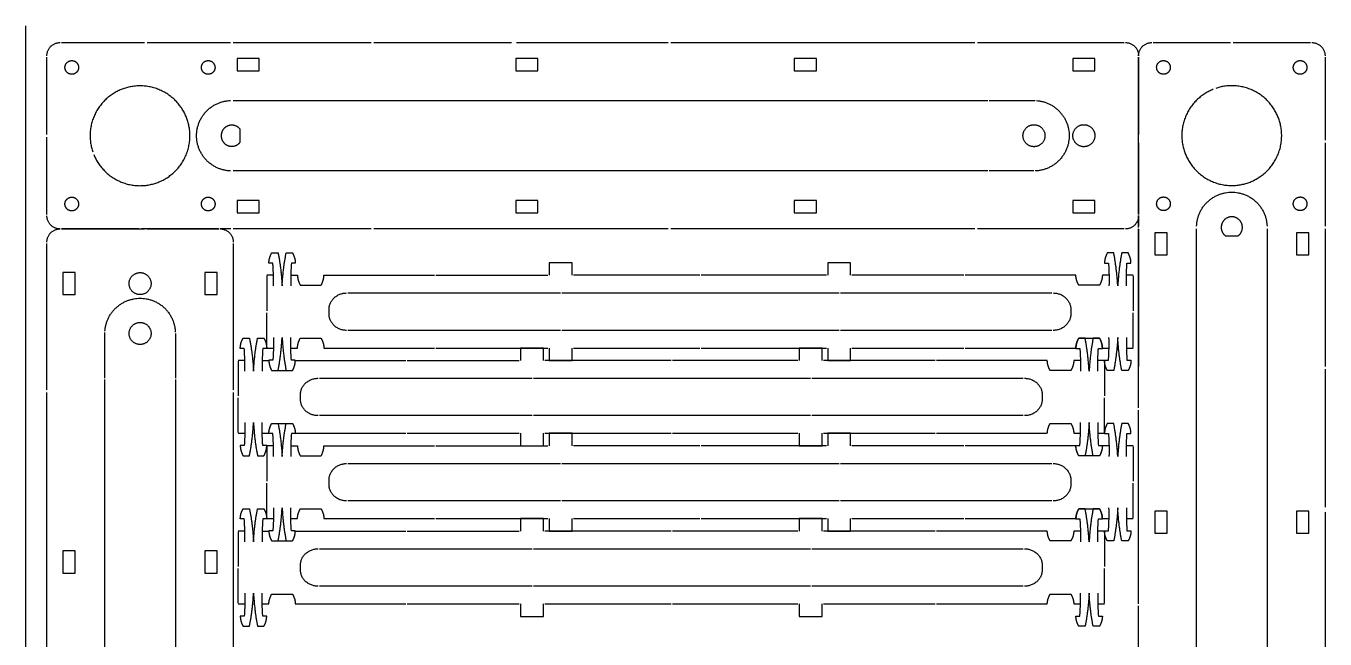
# Model space of a CAD drawing. Header units: millimetres. Extents: x 46 to 341, y 484 to 781.
# Drawn here: x 46.3 to 341, y 641.6 to 780.8 of the extents above; entities that cross this region are included whole.
import ezdxf

# ---------------------------------------------------------------- set-up
doc = ezdxf.new("R2010")
doc.units = ezdxf.units.MM
doc.layers.get('0').update_dxf_attribs({"linetype": 'CONTINUOUS'})

msp = doc.modelspace()

# ---------------------------------------------------------------- linework, layer by layer
for p, q in [((46.26, 484.43), (46.26, 780.76)), ((298.7, 754.83), (298.7, 773.7)), ((298.7, 773.7), (298.7, 756.15)), ((264.81, 763.85), (274.7, 763.85)), ((274.7, 763.85), (275.22, 763.85)), ((298.7, 735.05), (298.7, 737.75)), ((298.7, 737.75), (298.7, 735.3)), ((71.85, 734.7), (54.3, 734.7)), ((54.3, 734.7), (73.17, 734.7)), ((298.7, 694.05), (298.7, 734.75)), ((298.7, 734.75), (298.7, 703.45)), ((170.17, 727.01), (164.97, 727.01)), ((164.97, 727.01), (164.97, 724.16)), ((170.17, 724.16), (170.17, 727.01)), ((233.37, 727.01), (228.17, 727.01)), ((228.17, 727.01), (228.17, 724.16)), ((233.37, 724.16), (233.37, 727.01)), ((102.4, 724.16), (100.88, 724.16)), ((106.35, 724.16), (107.86, 724.16)), ((113.86, 724.16), (138.97, 724.16)), ((139.27, 724.16), (164.67, 724.16)), ((199.17, 724.16), (170.47, 724.16)), ((227.87, 724.16), (199.47, 724.16)), ((259.07, 724.16), (233.67, 724.16)), ((284.48, 724.16), (259.37, 724.16)), ((291.99, 724.16), (290.48, 724.16)), ((297.46, 724.16), (295.94, 724.16)), ((115.01, 715.43), (115.01, 716.38)), ((283.33, 716.38), (283.33, 715.43)), ((64.15, 710.7), (64.15, 711.22)), ((64.15, 700.81), (64.15, 710.7)), ((106.35, 707.66), (107.86, 707.66)), ((113.86, 707.66), (138.97, 707.66)), ((139.27, 707.66), (164.67, 707.66)), ((163.68, 707.66), (158.48, 707.66)), ((158.48, 707.66), (158.48, 704.8)), ((163.68, 704.8), (163.68, 707.66)), ((164.97, 707.66), (164.97, 704.8)), ((170.17, 704.8), (170.17, 707.66)), ((170.47, 707.66), (172.16, 707.66)), ((172.16, 707.66), (177.36, 707.66)), ((177.36, 707.66), (199.17, 707.66)), ((199.47, 707.66), (227.87, 707.66)), ((226.88, 707.66), (221.68, 707.66)), ((221.68, 707.66), (221.68, 704.8)), ((226.88, 704.8), (226.88, 707.66)), ((228.17, 707.66), (228.17, 704.8)), ((233.37, 704.8), (233.37, 707.66)), ((233.67, 707.66), (235.36, 707.66)), ((235.36, 707.66), (240.56, 707.66)), ((240.56, 707.66), (259.07, 707.66)), ((259.37, 707.66), (284.48, 707.66)), ((290.48, 707.66), (291.99, 707.66)), ((295.94, 707.66), (297.46, 707.66)), ((95.91, 704.8), (94.39, 704.8)), ((99.86, 704.8), (101.37, 704.8)), ((107.37, 704.8), (132.48, 704.8)), ((132.78, 704.8), (158.18, 704.8)), ((192.68, 704.8), (163.98, 704.8)), ((164.97, 704.8), (170.17, 704.8)), ((221.38, 704.8), (192.98, 704.8)), ((252.58, 704.8), (227.18, 704.8)), ((228.17, 704.8), (233.37, 704.8)), ((277.99, 704.8), (252.88, 704.8)), ((285.5, 704.8), (283.99, 704.8)), ((290.97, 704.8), (289.45, 704.8)), ((108.52, 696.08), (108.52, 697.02)), ((276.84, 697.02), (276.84, 696.08)), ((298.7, 649.61), (298.7, 693.57)), ((99.86, 688.3), (101.37, 688.3)), ((107.37, 688.3), (132.48, 688.3)), ((132.78, 688.3), (158.18, 688.3)), ((158.48, 688.3), (158.48, 685.44)), ((163.68, 685.44), (163.68, 688.3)), ((163.98, 688.3), (165.67, 688.3)), ((164.97, 688.3), (164.97, 685.44)), ((170.17, 688.3), (164.97, 688.3)), ((165.67, 688.3), (170.87, 688.3)), ((170.17, 685.44), (170.17, 688.3)), ((170.87, 688.3), (192.68, 688.3)), ((192.98, 688.3), (221.38, 688.3)), ((221.68, 688.3), (221.68, 685.44)), ((226.88, 685.44), (226.88, 688.3)), ((227.18, 688.3), (228.87, 688.3)), ((228.17, 688.3), (228.17, 685.44)), ((233.37, 688.3), (228.17, 688.3)), ((228.87, 688.3), (234.07, 688.3)), ((233.37, 685.44), (233.37, 688.3)), ((234.07, 688.3), (252.58, 688.3)), ((252.88, 688.3), (277.99, 688.3)), ((283.99, 688.3), (285.5, 688.3)), ((289.45, 688.3), (290.97, 688.3)), ((102.4, 685.44), (100.88, 685.44)), ((106.35, 685.44), (107.86, 685.44)), ((113.86, 685.44), (138.97, 685.44)), ((139.27, 685.44), (164.67, 685.44)), ((158.48, 685.44), (163.68, 685.44)), ((199.17, 685.44), (170.47, 685.44)), ((227.87, 685.44), (199.47, 685.44)), ((221.68, 685.44), (226.88, 685.44)), ((259.07, 685.44), (233.67, 685.44)), ((284.48, 685.44), (259.37, 685.44)), ((291.99, 685.44), (290.48, 685.44)), ((297.46, 685.44), (295.94, 685.44)), ((115.01, 676.72), (115.01, 677.66)), ((283.33, 677.66), (283.33, 676.72)), ((106.35, 668.94), (107.86, 668.94)), ((113.86, 668.94), (138.97, 668.94)), ((139.27, 668.94), (164.67, 668.94)), ((158.48, 668.94), (158.48, 666.08)), ((163.68, 668.94), (158.48, 668.94)), ((163.68, 666.08), (163.68, 668.94)), ((164.97, 668.94), (164.97, 666.08)), ((170.17, 666.08), (170.17, 668.94)), ((170.47, 668.94), (172.16, 668.94)), ((172.16, 668.94), (177.36, 668.94)), ((177.36, 668.94), (199.17, 668.94)), ((199.47, 668.94), (227.87, 668.94)), ((221.68, 668.94), (221.68, 666.08)), ((226.88, 668.94), (221.68, 668.94)), ((226.88, 666.08), (226.88, 668.94)), ((228.17, 668.94), (228.17, 666.08)), ((233.37, 666.08), (233.37, 668.94)), ((233.67, 668.94), (235.36, 668.94)), ((235.36, 668.94), (240.56, 668.94)), ((240.56, 668.94), (259.07, 668.94)), ((259.37, 668.94), (284.48, 668.94)), ((290.48, 668.94), (291.99, 668.94)), ((295.94, 668.94), (297.46, 668.94)), ((95.91, 666.08), (94.39, 666.08)), ((99.86, 666.08), (101.37, 666.08)), ((107.37, 666.08), (132.48, 666.08)), ((132.78, 666.08), (158.18, 666.08)), ((192.68, 666.08), (163.98, 666.08)), ((164.97, 666.08), (170.17, 666.08)), ((221.38, 666.08), (192.98, 666.08)), ((252.58, 666.08), (227.18, 666.08)), ((228.17, 666.08), (233.37, 666.08)), ((277.99, 666.08), (252.88, 666.08)), ((285.5, 666.08), (283.99, 666.08)), ((290.97, 666.08), (289.45, 666.08)), ((108.52, 657.36), (108.52, 658.31)), ((276.84, 658.31), (276.84, 657.36)), ((99.86, 649.58), (101.37, 649.58)), ((107.37, 649.58), (132.48, 649.58)), ((132.78, 649.58), (158.18, 649.58)), ((158.48, 649.58), (158.48, 646.73)), ((163.68, 646.73), (163.68, 649.58)), ((163.98, 649.58), (165.67, 649.58)), ((165.67, 649.58), (170.87, 649.58)), ((170.87, 649.58), (192.68, 649.58)), ((192.98, 649.58), (221.38, 649.58)), ((221.68, 649.58), (221.68, 646.73)), ((226.88, 646.73), (226.88, 649.58)), ((227.18, 649.58), (228.87, 649.58)), ((228.87, 649.58), (234.07, 649.58)), ((234.07, 649.58), (252.58, 649.58)), ((252.88, 649.58), (277.99, 649.58)), ((283.99, 649.58), (285.5, 649.58)), ((289.45, 649.58), (290.97, 649.58)), ((158.48, 646.73), (163.68, 646.73)), ((221.68, 646.73), (226.88, 646.73))]:
    msp.add_line(p, q)
for points in [[(94.19, 773.35), (94.19, 770.55), (99.19, 770.55), (99.19, 773.35)], [(162.39, 773.35), (157.39, 773.35), (157.39, 770.55), (162.39, 770.55)], [(225.59, 770.55), (225.59, 773.35), (220.59, 773.35), (220.59, 770.55)], [(283.78, 770.55), (288.78, 770.55), (288.78, 773.35), (283.78, 773.35)], [(99.19, 741.15), (94.19, 741.15), (94.19, 738.35), (99.19, 738.35)], [(157.39, 741.15), (157.39, 738.35), (162.39, 738.35), (162.39, 741.15)], [(220.59, 741.15), (220.59, 738.35), (225.59, 738.35), (225.59, 741.15)], [(283.78, 741.15), (283.78, 738.35), (288.78, 738.35), (288.78, 741.15)], [(302.35, 733.81), (302.35, 728.81), (305.15, 728.81), (305.15, 733.81)], [(337.35, 733.81), (334.55, 733.81), (334.55, 728.81), (337.35, 728.81)], [(54.65, 724.78), (54.65, 719.78), (57.45, 719.78), (57.45, 724.78)], [(89.65, 719.78), (89.65, 724.78), (86.85, 724.78), (86.85, 719.78)], [(302.35, 670.61), (302.35, 665.61), (305.15, 665.61), (305.15, 670.61)], [(334.55, 665.61), (337.35, 665.61), (337.35, 670.61), (334.55, 670.61)], [(57.45, 656.59), (57.45, 661.59), (54.65, 661.59), (54.65, 656.59)], [(86.85, 661.59), (86.85, 656.59), (89.65, 656.59), (89.65, 661.59)]]:
    msp.add_lwpolyline(points, close=True)
for points, weights in [([(51, 774), (51, 777), (54, 777)], [1, 0.707106781187, 1]), ([(295.7, 777), (298.7, 777), (298.7, 774)], [1, 0.707106781187, 1]), ([(298.7, 774), (298.7, 777), (301.7, 777)], [1, 0.707106781187, 1]), ([(338, 777), (341, 777), (341, 774)], [1, 0.707106781187, 1]), ([(54, 734.7), (51, 734.7), (51, 737.7)], [1, 0.707106781187, 1]), ([(298.7, 737.63), (298.63, 734.7), (295.7, 734.7)], [0.990991185643, 0.711682678008, 1]), ([(51, 731.7), (51, 734.7), (54, 734.7)], [1, 0.707106781187, 1]), ([(90.37, 734.7), (93.3, 734.63), (93.3, 731.7)], [0.990991185643, 0.711682678008, 1]), ([(115.01, 716.38), (115.01, 720.15), (119.01, 720.15)], [1, 0.707106781187, 1]), ([(279.33, 720.15), (283.33, 720.15), (283.33, 716.38)], [1, 0.707106781187, 1]), ([(119.01, 711.66), (115.01, 711.66), (115.01, 715.43)], [1, 0.707106781187, 1]), ([(283.33, 715.43), (283.33, 711.66), (279.33, 711.66)], [1, 0.707106781187, 1]), ([(108.52, 697.02), (108.52, 700.79), (112.52, 700.79)], [1, 0.707106781187, 1]), ([(272.84, 700.79), (276.84, 700.79), (276.84, 697.02)], [1, 0.707106781187, 1]), ([(112.52, 692.31), (108.52, 692.31), (108.52, 696.08)], [1, 0.707106781187, 1]), ([(276.84, 696.08), (276.84, 692.31), (272.84, 692.31)], [1, 0.707106781187, 1]), ([(115.01, 677.66), (115.01, 681.43), (119.01, 681.43)], [1, 0.707106781187, 1]), ([(279.33, 681.43), (283.33, 681.43), (283.33, 677.66)], [1, 0.707106781187, 1]), ([(119.01, 672.95), (115.01, 672.95), (115.01, 676.72)], [1, 0.707106781187, 1]), ([(283.33, 676.72), (283.33, 672.95), (279.33, 672.95)], [1, 0.707106781187, 1]), ([(108.52, 658.31), (108.52, 662.08), (112.52, 662.08)], [1, 0.707106781187, 1]), ([(272.84, 662.08), (276.84, 662.08), (276.84, 658.31)], [1, 0.707106781187, 1]), ([(112.52, 653.59), (108.52, 653.59), (108.52, 657.36)], [1, 0.707106781187, 1]), ([(276.84, 657.36), (276.84, 653.59), (272.84, 653.59)], [1, 0.707106781187, 1])]:
    msp.add_rational_spline(points, weights, degree=2)
for points in [[(54.3, 777), (63.73, 777), (73.17, 777)], [(73.77, 777), (83.21, 777), (92.65, 777)], [(93.25, 777), (108.9, 777), (124.55, 777)], [(125.15, 777), (140.8, 777), (156.45, 777)], [(157.57, 777), (174.78, 777), (192, 777)], [(192.6, 777), (227.07, 777), (261.54, 777)], [(262.14, 777), (278.77, 777), (295.4, 777)], [(302, 777), (310.78, 777), (319.55, 777)], [(320.15, 777), (328.93, 777), (337.7, 777)], [(51, 756.15), (51, 764.93), (51, 773.7)], [(341, 773.7), (341, 764.27), (341, 754.83)], [(93.25, 763.85), (178.88, 763.85), (264.51, 763.85)], [(51, 738), (51, 746.78), (51, 755.55)], [(94.85, 754.38), (94.85, 755.85), (94.85, 757.32)], [(298.7, 738.05), (298.7, 746.8), (298.7, 755.55)], [(298.7, 754.23), (298.7, 746.11), (298.7, 738)], [(341, 754.23), (341, 744.79), (341, 735.35)], [(264.51, 747.85), (178.88, 747.85), (93.25, 747.85)], [(274.96, 747.85), (269.89, 747.85), (264.81, 747.85)], [(89.95, 734.7), (81.2, 734.7), (72.45, 734.7)], [(73.77, 734.7), (81.89, 734.7), (90, 734.7)], [(92.7, 734.7), (91.48, 734.7), (90.25, 734.7)], [(124.55, 734.7), (108.9, 734.7), (93.25, 734.7)], [(192, 734.7), (158.57, 734.7), (125.15, 734.7)], [(261.54, 734.7), (227.07, 734.7), (192.6, 734.7)], [(295.4, 734.7), (278.77, 734.7), (262.14, 734.7)], [(311.85, 563.49), (311.85, 649.12), (311.85, 734.75)], [(327.85, 734.75), (327.85, 649.12), (327.85, 563.49)], [(341, 734.75), (341, 719.1), (341, 703.45)], [(51, 698.14), (51, 714.77), (51, 731.4)], [(93.3, 731.4), (93.3, 714.77), (93.3, 698.14)], [(318.38, 733.15), (319.85, 733.15), (321.32, 733.15)], [(101.37, 726.93), (101.37, 728.08), (102, 729.23)], [(102, 729.23), (102.42, 729.23), (103.46, 729.23)], [(103.46, 729.23), (104.14, 725.85), (104.37, 721.74)], [(104.37, 721.74), (104.6, 725.85), (105.29, 729.23)], [(105.29, 729.23), (106.33, 729.23), (106.74, 729.23)], [(106.74, 729.23), (107.37, 728.08), (107.37, 726.93)], [(291.6, 729.23), (290.97, 728.08), (290.97, 726.93)], [(293.05, 729.23), (292.01, 729.23), (291.6, 729.23)], [(293.97, 721.74), (293.74, 725.85), (293.05, 729.23)], [(294.88, 729.23), (294.2, 725.85), (293.97, 721.74)], [(296.34, 729.23), (295.92, 729.23), (294.88, 729.23)], [(296.97, 726.93), (296.97, 728.08), (296.34, 729.23)], [(102.27, 726.93), (101.67, 726.93), (101.37, 726.93)], [(102.38, 721.74), (102.46, 724.5), (102.27, 726.93)], [(106.48, 726.93), (106.28, 724.5), (106.36, 721.74)], [(107.37, 726.93), (107.07, 726.93), (106.48, 726.93)], [(290.97, 726.93), (291.27, 726.93), (291.86, 726.93)], [(291.86, 726.93), (292.06, 724.5), (291.98, 721.74)], [(295.96, 721.74), (295.88, 724.5), (296.07, 726.93)], [(296.07, 726.93), (296.67, 726.93), (296.97, 726.93)], [(100.88, 724.01), (100.88, 720.07), (100.88, 716.13)], [(107.86, 724.16), (107.88, 723.05), (108.49, 721.94)], [(113.23, 721.94), (113.84, 723.05), (113.86, 724.16)], [(285.11, 721.94), (284.5, 723.05), (284.48, 724.16)], [(290.48, 724.16), (290.46, 723.05), (289.85, 721.94)], [(297.46, 724.01), (297.46, 720.07), (297.46, 716.13)], [(108.49, 721.94), (108.91, 721.94), (113.23, 721.94)], [(119.31, 720.15), (143.44, 720.15), (167.57, 720.15)], [(167.87, 720.15), (199.32, 720.15), (230.77, 720.15)], [(231.07, 720.15), (255.05, 720.15), (279.03, 720.15)], [(289.85, 721.94), (289.43, 721.94), (285.11, 721.94)], [(100.88, 707.81), (100.88, 711.75), (100.88, 715.68)], [(297.46, 707.81), (297.46, 711.75), (297.46, 715.68)], [(80.15, 710.96), (80.15, 705.89), (80.15, 700.81)], [(167.57, 711.66), (143.44, 711.66), (119.31, 711.66)], [(230.77, 711.66), (199.32, 711.66), (167.87, 711.66)], [(279.03, 711.66), (255.05, 711.66), (231.07, 711.66)], [(94.88, 707.58), (94.88, 708.73), (95.51, 709.87)], [(95.78, 707.58), (95.18, 707.58), (94.88, 707.58)], [(95.51, 709.87), (95.93, 709.87), (96.97, 709.87)], [(95.89, 702.38), (95.97, 705.15), (95.78, 707.58)], [(96.97, 709.87), (97.65, 706.49), (97.88, 702.38)], [(97.88, 702.38), (98.11, 706.49), (98.8, 709.87)], [(98.8, 709.87), (99.84, 709.87), (100.25, 709.87)], [(99.99, 707.58), (99.79, 705.15), (99.87, 702.38)], [(100.88, 707.58), (100.58, 707.58), (99.99, 707.58)], [(100.25, 709.87), (100.88, 708.73), (100.88, 707.58)], [(100.88, 707.66), (101.74, 707.66), (102.35, 707.66)], [(102.38, 710.07), (102.46, 707.31), (102.27, 704.88)], [(103.46, 702.58), (104.14, 705.96), (104.37, 710.07)], [(104.37, 710.07), (104.6, 705.96), (105.29, 702.58)], [(106.48, 704.88), (106.28, 707.31), (106.36, 710.07)], [(107.86, 707.66), (107.88, 708.77), (108.49, 709.87)], [(108.49, 709.87), (108.91, 709.87), (113.23, 709.87)], [(113.23, 709.87), (113.84, 708.77), (113.86, 707.66)], [(285.11, 709.87), (284.48, 708.73), (284.48, 707.58)], [(284.48, 707.66), (284.5, 708.77), (285.11, 709.87)], [(284.48, 707.58), (284.78, 707.58), (285.37, 707.58)], [(286.56, 709.87), (285.52, 709.87), (285.11, 709.87)], [(285.11, 709.87), (289.43, 709.87), (289.85, 709.87)], [(285.37, 707.58), (285.57, 705.15), (285.49, 702.38)], [(287.48, 702.38), (287.25, 706.49), (286.56, 709.87)], [(288.39, 709.87), (287.71, 706.49), (287.48, 702.38)], [(289.85, 709.87), (289.43, 709.87), (288.39, 709.87)], [(289.47, 702.38), (289.39, 705.15), (289.58, 707.58)], [(289.58, 707.58), (290.18, 707.58), (290.48, 707.58)], [(290.48, 707.58), (290.48, 708.73), (289.85, 709.87)], [(289.85, 709.87), (290.46, 708.77), (290.48, 707.66)], [(291.86, 704.88), (292.06, 707.31), (291.98, 710.07)], [(293.97, 710.07), (293.74, 705.96), (293.05, 702.58)], [(294.88, 702.58), (294.2, 705.96), (293.97, 710.07)], [(295.96, 710.07), (295.88, 707.31), (296.07, 704.88)], [(94.39, 704.65), (94.39, 700.71), (94.39, 696.77)], [(102.27, 704.88), (101.67, 704.88), (101.37, 704.88)], [(101.37, 704.88), (101.37, 703.73), (102, 702.58)], [(101.37, 704.8), (101.39, 703.69), (102, 702.58)], [(107.37, 704.88), (107.07, 704.88), (106.48, 704.88)], [(106.74, 702.58), (107.37, 703.73), (107.37, 704.88)], [(106.74, 702.58), (107.35, 703.69), (107.37, 704.8)], [(278.62, 702.58), (278.01, 703.69), (277.99, 704.8)], [(283.99, 704.8), (283.97, 703.69), (283.36, 702.58)], [(291.6, 702.58), (290.97, 703.73), (290.97, 704.88)], [(290.97, 704.88), (291.27, 704.88), (291.86, 704.88)], [(290.97, 704.65), (290.97, 700.71), (290.97, 696.77)], [(296.07, 704.88), (296.67, 704.88), (296.97, 704.88)], [(296.97, 704.88), (296.97, 703.73), (296.34, 702.58)], [(102, 702.58), (102.42, 702.58), (106.74, 702.58)], [(102, 702.58), (102.42, 702.58), (103.46, 702.58)], [(105.29, 702.58), (106.33, 702.58), (106.74, 702.58)], [(283.36, 702.58), (282.94, 702.58), (278.62, 702.58)], [(293.05, 702.58), (292.01, 702.58), (291.6, 702.58)], [(296.34, 702.58), (295.92, 702.58), (294.88, 702.58)], [(341, 702.85), (341, 687.2), (341, 671.55)], [(64.15, 529.25), (64.15, 614.88), (64.15, 700.51)], [(80.15, 700.51), (80.15, 614.88), (80.15, 529.25)], [(112.82, 700.79), (136.95, 700.79), (161.08, 700.79)], [(161.38, 700.79), (192.83, 700.79), (224.28, 700.79)], [(224.58, 700.79), (248.56, 700.79), (272.54, 700.79)], [(51, 628.6), (51, 663.07), (51, 697.54)], [(93.3, 697.54), (93.3, 663.07), (93.3, 628.6)], [(94.39, 688.45), (94.39, 692.39), (94.39, 696.33)], [(290.97, 688.45), (290.97, 692.39), (290.97, 696.33)], [(95.89, 690.72), (95.97, 687.95), (95.78, 685.52)], [(96.97, 683.22), (97.65, 686.61), (97.88, 690.72)], [(97.88, 690.72), (98.11, 686.61), (98.8, 683.22)], [(99.99, 685.52), (99.79, 687.95), (99.87, 690.72)], [(101.37, 688.3), (101.39, 689.41), (102, 690.52)], [(101.37, 688.22), (101.37, 689.37), (102, 690.52)], [(102, 690.52), (102.42, 690.52), (106.74, 690.52)], [(102, 690.52), (102.42, 690.52), (103.46, 690.52)], [(103.46, 690.52), (104.14, 687.14), (104.37, 683.02)], [(104.37, 683.02), (104.6, 687.14), (105.29, 690.52)], [(105.29, 690.52), (106.33, 690.52), (106.74, 690.52)], [(106.74, 690.52), (107.35, 689.41), (107.37, 688.3)], [(106.74, 690.52), (107.37, 689.37), (107.37, 688.22)], [(161.08, 692.31), (136.95, 692.31), (112.82, 692.31)], [(224.28, 692.31), (192.83, 692.31), (161.38, 692.31)], [(272.54, 692.31), (248.56, 692.31), (224.58, 692.31)], [(277.99, 688.3), (278.01, 689.41), (278.62, 690.52)], [(278.62, 690.52), (282.94, 690.52), (283.36, 690.52)], [(283.36, 690.52), (283.97, 689.41), (283.99, 688.3)], [(285.37, 685.52), (285.57, 687.95), (285.49, 690.72)], [(287.48, 690.72), (287.25, 686.61), (286.56, 683.22)], [(288.39, 683.22), (287.71, 686.61), (287.48, 690.72)], [(289.47, 690.72), (289.39, 687.95), (289.58, 685.52)], [(291.6, 690.52), (290.97, 689.37), (290.97, 688.22)], [(293.05, 690.52), (292.01, 690.52), (291.6, 690.52)], [(293.97, 683.02), (293.74, 687.14), (293.05, 690.52)], [(294.88, 690.52), (294.2, 687.14), (293.97, 683.02)], [(296.34, 690.52), (295.92, 690.52), (294.88, 690.52)], [(296.97, 688.22), (296.97, 689.37), (296.34, 690.52)], [(94.39, 688.3), (95.25, 688.3), (95.86, 688.3)], [(102.27, 688.22), (101.67, 688.22), (101.37, 688.22)], [(102.38, 683.02), (102.46, 685.79), (102.27, 688.22)], [(106.48, 688.22), (106.28, 685.79), (106.36, 683.02)], [(107.37, 688.22), (107.07, 688.22), (106.48, 688.22)], [(290.97, 688.22), (291.27, 688.22), (291.86, 688.22)], [(291.86, 688.22), (292.06, 685.79), (291.98, 683.02)], [(295.96, 683.02), (295.88, 685.79), (296.07, 688.22)], [(296.07, 688.22), (296.67, 688.22), (296.97, 688.22)], [(95.78, 685.52), (95.18, 685.52), (94.88, 685.52)], [(94.88, 685.52), (94.88, 684.37), (95.51, 683.22)], [(100.88, 685.52), (100.58, 685.52), (99.99, 685.52)], [(100.25, 683.22), (100.88, 684.37), (100.88, 685.52)], [(100.88, 685.29), (100.88, 681.35), (100.88, 677.41)], [(107.86, 685.44), (107.88, 684.33), (108.49, 683.22)], [(113.23, 683.22), (113.84, 684.33), (113.86, 685.44)], [(285.11, 683.22), (284.48, 684.37), (284.48, 685.52)], [(284.48, 685.52), (284.78, 685.52), (285.37, 685.52)], [(285.11, 683.22), (284.5, 684.33), (284.48, 685.44)], [(289.58, 685.52), (290.18, 685.52), (290.48, 685.52)], [(290.48, 685.52), (290.48, 684.37), (289.85, 683.22)], [(290.48, 685.44), (290.46, 684.33), (289.85, 683.22)], [(297.46, 685.29), (297.46, 681.35), (297.46, 677.41)], [(95.51, 683.22), (95.93, 683.22), (96.97, 683.22)], [(98.8, 683.22), (99.84, 683.22), (100.25, 683.22)], [(108.49, 683.22), (108.91, 683.22), (113.23, 683.22)], [(119.31, 681.43), (143.44, 681.43), (167.57, 681.43)], [(167.87, 681.43), (199.32, 681.43), (230.77, 681.43)], [(231.07, 681.43), (255.05, 681.43), (279.03, 681.43)], [(286.56, 683.22), (285.52, 683.22), (285.11, 683.22)], [(289.85, 683.22), (289.43, 683.22), (285.11, 683.22)], [(289.85, 683.22), (289.43, 683.22), (288.39, 683.22)], [(100.88, 669.09), (100.88, 673.03), (100.88, 676.97)], [(297.46, 669.09), (297.46, 673.03), (297.46, 676.97)], [(167.57, 672.95), (143.44, 672.95), (119.31, 672.95)], [(230.77, 672.95), (199.32, 672.95), (167.87, 672.95)], [(279.03, 672.95), (255.05, 672.95), (231.07, 672.95)], [(94.88, 668.86), (94.88, 670.01), (95.51, 671.16)], [(95.51, 671.16), (95.93, 671.16), (96.97, 671.16)], [(96.97, 671.16), (97.65, 667.78), (97.88, 663.67)], [(97.88, 663.67), (98.11, 667.78), (98.8, 671.16)], [(98.8, 671.16), (99.84, 671.16), (100.25, 671.16)], [(100.25, 671.16), (100.88, 670.01), (100.88, 668.86)], [(102.38, 671.36), (102.46, 668.6), (102.27, 666.16)], [(103.46, 663.87), (104.14, 667.25), (104.37, 671.36)], [(104.37, 671.36), (104.6, 667.25), (105.29, 663.87)], [(106.48, 666.16), (106.28, 668.6), (106.36, 671.36)], [(107.86, 668.94), (107.88, 670.05), (108.49, 671.16)], [(108.49, 671.16), (108.91, 671.16), (113.23, 671.16)], [(113.23, 671.16), (113.84, 670.05), (113.86, 668.94)], [(285.11, 671.16), (284.48, 670.01), (284.48, 668.86)], [(284.48, 668.94), (284.5, 670.05), (285.11, 671.16)], [(286.56, 671.16), (285.52, 671.16), (285.11, 671.16)], [(285.11, 671.16), (289.43, 671.16), (289.85, 671.16)], [(287.48, 663.67), (287.25, 667.78), (286.56, 671.16)], [(288.39, 671.16), (287.71, 667.78), (287.48, 663.67)], [(289.85, 671.16), (289.43, 671.16), (288.39, 671.16)], [(290.48, 668.86), (290.48, 670.01), (289.85, 671.16)], [(289.85, 671.16), (290.46, 670.05), (290.48, 668.94)], [(291.86, 666.16), (292.06, 668.6), (291.98, 671.36)], [(293.97, 671.36), (293.74, 667.25), (293.05, 663.87)], [(294.88, 663.87), (294.2, 667.25), (293.97, 671.36)], [(295.96, 671.36), (295.88, 668.6), (296.07, 666.16)], [(341, 670.43), (341, 653.22), (341, 636)], [(95.78, 668.86), (95.18, 668.86), (94.88, 668.86)], [(95.89, 663.67), (95.97, 666.43), (95.78, 668.86)], [(99.99, 668.86), (99.79, 666.43), (99.87, 663.67)], [(100.88, 668.86), (100.58, 668.86), (99.99, 668.86)], [(100.88, 668.94), (101.74, 668.94), (102.35, 668.94)], [(102.27, 666.16), (101.67, 666.16), (101.37, 666.16)], [(101.37, 666.16), (101.37, 665.02), (102, 663.87)], [(107.37, 666.16), (107.07, 666.16), (106.48, 666.16)], [(106.74, 663.87), (107.37, 665.02), (107.37, 666.16)], [(284.48, 668.86), (284.78, 668.86), (285.37, 668.86)], [(285.37, 668.86), (285.57, 666.43), (285.49, 663.67)], [(289.47, 663.67), (289.39, 666.43), (289.58, 668.86)], [(289.58, 668.86), (290.18, 668.86), (290.48, 668.86)], [(290.97, 666.16), (291.27, 666.16), (291.86, 666.16)], [(291.6, 663.87), (290.97, 665.02), (290.97, 666.16)], [(296.07, 666.16), (296.67, 666.16), (296.97, 666.16)], [(296.97, 666.16), (296.97, 665.02), (296.34, 663.87)], [(94.39, 665.93), (94.39, 662), (94.39, 658.06)], [(101.37, 666.08), (101.39, 664.98), (102, 663.87)], [(102, 663.87), (102.42, 663.87), (103.46, 663.87)], [(102, 663.87), (102.42, 663.87), (106.74, 663.87)], [(105.29, 663.87), (106.33, 663.87), (106.74, 663.87)], [(106.74, 663.87), (107.35, 664.98), (107.37, 666.08)], [(278.62, 663.87), (278.01, 664.98), (277.99, 666.08)], [(283.36, 663.87), (282.94, 663.87), (278.62, 663.87)], [(283.99, 666.08), (283.97, 664.98), (283.36, 663.87)], [(290.97, 665.93), (290.97, 662), (290.97, 658.06)], [(293.05, 663.87), (292.01, 663.87), (291.6, 663.87)], [(296.34, 663.87), (295.92, 663.87), (294.88, 663.87)], [(112.82, 662.08), (136.95, 662.08), (161.08, 662.08)], [(161.38, 662.08), (192.83, 662.08), (224.28, 662.08)], [(224.58, 662.08), (248.56, 662.08), (272.54, 662.08)], [(94.39, 649.73), (94.39, 653.67), (94.39, 657.61)], [(290.97, 649.73), (290.97, 653.67), (290.97, 657.61)], [(95.89, 652), (95.97, 649.24), (95.78, 646.81)], [(96.97, 644.51), (97.65, 647.89), (97.88, 652)], [(97.88, 652), (98.11, 647.89), (98.8, 644.51)], [(99.99, 646.81), (99.79, 649.24), (99.87, 652)], [(101.37, 649.58), (101.39, 650.69), (102, 651.8)], [(102, 651.8), (102.42, 651.8), (106.74, 651.8)], [(106.74, 651.8), (107.35, 650.69), (107.37, 649.58)], [(161.08, 653.59), (136.95, 653.59), (112.82, 653.59)], [(224.28, 653.59), (192.83, 653.59), (161.38, 653.59)], [(272.54, 653.59), (248.56, 653.59), (224.58, 653.59)], [(277.99, 649.58), (278.01, 650.69), (278.62, 651.8)], [(278.62, 651.8), (282.94, 651.8), (283.36, 651.8)], [(283.36, 651.8), (283.97, 650.69), (283.99, 649.58)], [(285.37, 646.81), (285.57, 649.24), (285.49, 652)], [(287.48, 652), (287.25, 647.89), (286.56, 644.51)], [(288.39, 644.51), (287.71, 647.89), (287.48, 652)], [(289.47, 652), (289.39, 649.24), (289.58, 646.81)], [(94.39, 649.58), (95.25, 649.58), (95.86, 649.58)], [(298.7, 629.47), (298.7, 639.3), (298.7, 649.13)], [(95.78, 646.81), (95.18, 646.81), (94.88, 646.81)], [(94.88, 646.81), (94.88, 645.66), (95.51, 644.51)], [(100.88, 646.81), (100.58, 646.81), (99.99, 646.81)], [(100.25, 644.51), (100.88, 645.66), (100.88, 646.81)], [(285.11, 644.51), (284.48, 645.66), (284.48, 646.81)], [(284.48, 646.81), (284.78, 646.81), (285.37, 646.81)], [(289.58, 646.81), (290.18, 646.81), (290.48, 646.81)], [(290.48, 646.81), (290.48, 645.66), (289.85, 644.51)], [(95.51, 644.51), (95.93, 644.51), (96.97, 644.51)], [(98.8, 644.51), (99.84, 644.51), (100.25, 644.51)], [(286.56, 644.51), (285.52, 644.51), (285.11, 644.51)], [(289.85, 644.51), (289.43, 644.51), (288.39, 644.51)]]:
    msp.add_open_spline(points, degree=2)
for points, weights, knots in [([(55.85, 772.68), (54.52, 771.89), (55.31, 770.56), (56.1, 769.22), (57.44, 770.02), (58.77, 770.81), (57.98, 772.14), (57.19, 773.48), (55.85, 772.68)], [1, 0.707106781187, 1, 0.707106781187, 1, 0.707106781187, 1, 0.707106781187, 1], [0, 0, 0, 2.435763, 2.435763, 4.871526, 4.871526, 7.307288, 7.307288, 9.743051, 9.743051, 9.743051]), ([(87.35, 769.82), (88.87, 769.57), (89.13, 771.09), (89.39, 772.62), (87.86, 772.88), (86.33, 773.13), (86.08, 771.61), (85.82, 770.08), (87.35, 769.82)], [1, 0.707106781187, 1, 0.707106781187, 1, 0.707106781187, 1, 0.707106781187, 1], [0, 0, 0, 2.43391, 2.43391, 4.867819, 4.867819, 7.301729, 7.301729, 9.735639, 9.735639, 9.735639]), ([(305.64, 770.49), (306.5, 771.78), (305.22, 772.64), (303.93, 773.51), (303.06, 772.23), (302.2, 770.94), (303.48, 770.07), (304.77, 769.21), (305.64, 770.49)], [1, 0.707106781187, 1, 0.707106781187, 1, 0.707106781187, 1, 0.707106781187, 1], [0, 0, 0, 2.435386, 2.435386, 4.870772, 4.870772, 7.306159, 7.306159, 9.741545, 9.741545, 9.741545]), ([(336.68, 772.15), (335.89, 773.48), (334.56, 772.69), (333.22, 771.9), (334.02, 770.56), (334.81, 769.23), (336.14, 770.02), (337.48, 770.81), (336.68, 772.15)], [1, 0.707106781187, 1, 0.707106781187, 1, 0.707106781187, 1, 0.707106781187, 1], [0, 0, 0, 2.435763, 2.435763, 4.871526, 4.871526, 7.307288, 7.307288, 9.743051, 9.743051, 9.743051]), ([(61.62, 751.62), (65.78, 741.25), (76.2, 745.27), (86.63, 749.3), (82.75, 759.78), (78.86, 770.26), (68.33, 766.51), (57.8, 762.77), (61.41, 752.19)], [1, 0.711773657871, 1, 0.711773657871, 1, 0.711773657871, 1, 0.711773657871, 1], [0.3, 0.3, 0.3, 17.940834, 17.940834, 35.581669, 35.581669, 53.222503, 53.222503, 70.863338, 70.863338, 70.863338]), ([(315.62, 766.38), (305.25, 762.22), (309.27, 751.8), (313.3, 741.37), (323.78, 745.25), (334.26, 749.14), (330.51, 759.67), (326.77, 770.2), (316.19, 766.59)], [1, 0.711773657871, 1, 0.711773657871, 1, 0.711773657871, 1, 0.711773657871, 1], [0.3, 0.3, 0.3, 17.940834, 17.940834, 35.581669, 35.581669, 53.222503, 53.222503, 70.863338, 70.863338, 70.863338]), ([(92.65, 747.86), (84.96, 748.14), (84.96, 755.85), (84.96, 763.56), (92.65, 763.84)], [0.98497302359, 0.714823582475, 1, 0.714823587436, 0.984973014192], [207.698267, 207.698267, 207.698267, 219.933553, 219.933553, 232.16884, 232.16884, 232.16884]), ([(275.52, 763.83), (282.95, 763.31), (282.95, 755.85), (282.95, 748.14), (275.26, 747.86)], [0.9727726981, 0.721419884774, 1, 0.714823587431, 0.984973014192], [415.348459, 415.348459, 415.348459, 427.300736, 427.300736, 439.536023, 439.536023, 439.536023]), ([(94.85, 757.32), (93.8, 758.68), (92.17, 758.12), (90.55, 757.57), (90.55, 755.85), (90.55, 754.13), (92.17, 753.58), (93.8, 753.02), (94.85, 754.38)], [1, 0.813249227542, 1, 0.813249227542, 1, 0.813249227542, 1, 0.813249227542, 1], [15.386364, 15.386364, 15.386364, 18.490644, 18.490644, 21.594923, 21.594923, 24.699203, 24.699203, 27.803483, 27.803483, 27.803483]), ([(274.83, 758.34), (272.34, 758.22), (272.47, 755.72), (272.6, 753.23), (275.09, 753.36), (277.59, 753.48), (277.46, 755.98), (277.33, 758.47), (274.83, 758.34)], [1, 0.707106781187, 1, 0.707106781187, 1, 0.707106781187, 1, 0.707106781187, 1], [0, 0, 0, 3.922035, 3.922035, 7.844069, 7.844069, 11.766104, 11.766104, 15.688139, 15.688139, 15.688139]), ([(286.16, 758.35), (283.66, 758.22), (283.79, 755.72), (283.92, 753.23), (286.41, 753.36), (288.91, 753.49), (288.78, 755.98), (288.65, 758.48), (286.16, 758.35)], [1, 0.707106781187, 1, 0.707106781187, 1, 0.707106781187, 1, 0.707106781187, 1], [0, 0, 0, 3.922035, 3.922035, 7.844069, 7.844069, 11.766104, 11.766104, 15.688139, 15.688139, 15.688139]), ([(311.86, 735.35), (312.14, 743.04), (319.85, 743.04), (327.56, 743.04), (327.84, 735.35)], [0.98497302359, 0.714823582475, 1, 0.714823587436, 0.984973014192], [207.698267, 207.698267, 207.698267, 219.933553, 219.933553, 232.16884, 232.16884, 232.16884]), ([(57.51, 741.64), (56.22, 742.5), (55.36, 741.22), (54.49, 739.93), (55.77, 739.06), (57.06, 738.2), (57.93, 739.48), (58.79, 740.77), (57.51, 741.64)], [1, 0.707106781187, 1, 0.707106781187, 1, 0.707106781187, 1, 0.707106781187, 1], [0, 0, 0, 2.435386, 2.435386, 4.870772, 4.870772, 7.306159, 7.306159, 9.741545, 9.741545, 9.741545]), ([(88.47, 741.64), (87.18, 742.5), (86.32, 741.22), (85.45, 739.93), (86.74, 739.06), (88.02, 738.2), (88.89, 739.48), (89.76, 740.77), (88.47, 741.64)], [1, 0.707106781187, 1, 0.707106781187, 1, 0.707106781187, 1, 0.707106781187, 1], [0, 0, 0, 2.435386, 2.435386, 4.870772, 4.870772, 7.306159, 7.306159, 9.741545, 9.741545, 9.741545]), ([(305.64, 739.53), (306.5, 740.82), (305.22, 741.68), (303.93, 742.55), (303.06, 741.26), (302.2, 739.98), (303.48, 739.11), (304.77, 738.24), (305.64, 739.53)], [1, 0.707106781187, 1, 0.707106781187, 1, 0.707106781187, 1, 0.707106781187, 1], [0, 0, 0, 2.435386, 2.435386, 4.870772, 4.870772, 7.306159, 7.306159, 9.741545, 9.741545, 9.741545]), ([(333.82, 740.65), (333.57, 739.13), (335.09, 738.87), (336.62, 738.61), (336.88, 740.14), (337.13, 741.67), (335.61, 741.92), (334.08, 742.18), (333.82, 740.65)], [1, 0.707106781187, 1, 0.707106781187, 1, 0.707106781187, 1, 0.707106781187, 1], [0, 0, 0, 2.43391, 2.43391, 4.867819, 4.867819, 7.301729, 7.301729, 9.735639, 9.735639, 9.735639]), ([(321.32, 733.15), (322.68, 734.2), (322.12, 735.83), (321.57, 737.45), (319.85, 737.45), (318.13, 737.45), (317.58, 735.83), (317.02, 734.2), (318.38, 733.15)], [1, 0.813249227542, 1, 0.813249227542, 1, 0.813249227542, 1, 0.813249227542, 1], [15.386364, 15.386364, 15.386364, 18.490644, 18.490644, 21.594923, 21.594923, 24.699203, 24.699203, 27.803483, 27.803483, 27.803483]), ([(69.65, 722.16), (69.78, 719.66), (72.28, 719.79), (74.77, 719.92), (74.64, 722.41), (74.51, 724.91), (72.02, 724.78), (69.52, 724.65), (69.65, 722.16)], [1, 0.707106781187, 1, 0.707106781187, 1, 0.707106781187, 1, 0.707106781187, 1], [0, 0, 0, 3.922035, 3.922035, 7.844069, 7.844069, 11.766104, 11.766104, 15.688139, 15.688139, 15.688139]), ([(64.17, 711.52), (64.69, 718.95), (72.15, 718.95), (79.86, 718.95), (80.14, 711.26)], [0.9727726981, 0.721419884774, 1, 0.714823587431, 0.984973014192], [415.348459, 415.348459, 415.348459, 427.300736, 427.300736, 439.536023, 439.536023, 439.536023]), ([(69.66, 710.83), (69.78, 708.34), (72.28, 708.47), (74.77, 708.6), (74.64, 711.09), (74.52, 713.59), (72.02, 713.46), (69.53, 713.33), (69.66, 710.83)], [1, 0.707106781187, 1, 0.707106781187, 1, 0.707106781187, 1, 0.707106781187, 1], [0, 0, 0, 3.922035, 3.922035, 7.844069, 7.844069, 11.766104, 11.766104, 15.688139, 15.688139, 15.688139])]:
    msp.add_rational_spline(points, weights, degree=2, knots=knots)

doc.saveas('drawing.dxf')
